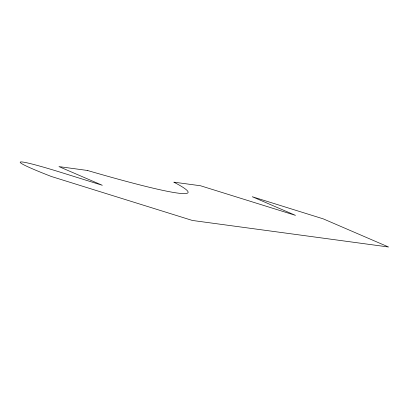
<?xml version="1.0" encoding="UTF-8"?>
<svg xmlns="http://www.w3.org/2000/svg" width="409" height="409" viewBox="0 0 409 409"><rect width="100%" height="100%" fill="white"/><g stroke="black" fill="none" stroke-linecap="round" stroke-linejoin="round"><path stroke-width="0.61" d="M87.357 170.451L58.952 166.606L102.332 185.297L64.842 173.61A91.851 4.325 19 0 0 51.473 176.53L192.399 220.461L388.55 247.005L323.263 218.871L252.241 196.729L295.487 215.364L200.528 185.763L173.825 182.153A364.373 17.163 19 0 1 87.357 170.451"/></g></svg>
